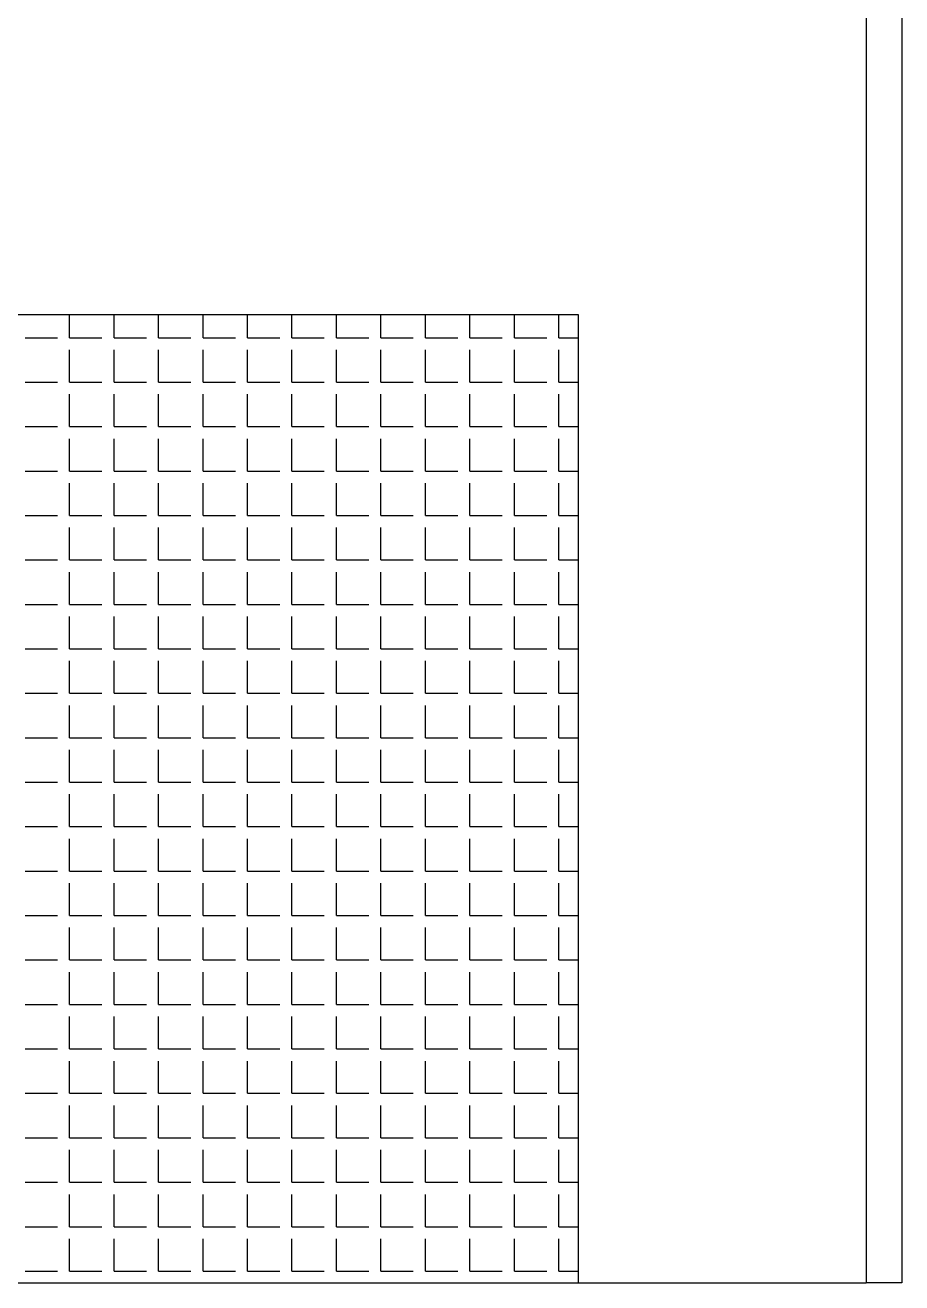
# Model space of a CAD drawing. Header units: inches. Extents: x -28656.4 to -28618.8, y 6618.7 to 6635.3.
# Drawn here: x -28624.2 to -28618.78, y 6619.18 to 6626.96 of the extents above; entities that cross this region are included whole.
import ezdxf

# ---------------------------------------------------------------- set-up
doc = ezdxf.new("R2010")
doc.units = ezdxf.units.IN
doc.header["$MEASUREMENT"] = 0
doc.layers.add('freecads.com', color=7, linetype='Continuous')

msp = doc.modelspace()

# ---------------------------------------------------------------- linework, layer by layer
at = {"layer": 'freecads.com'}
for p, q in [((-28618.7787, 6635.2697), (-28618.7787, 6619.1774)), ((-28618.9987, 6627.12), (-28618.9987, 6619.1774)), ((-28635.5587, 6625.1691), (-28620.7809, 6625.1691)), ((-28620.7809, 6625.1691), (-28620.7809, 6619.1774)), ((-28635.5587, 6619.1774), (-28618.9987, 6619.1774)), ((-28618.7787, 6619.1774), (-28618.9987, 6619.1774))]:
    msp.add_line(p, q, dxfattribs=at)
at = {"layer": 'freecads.com', "linetype": 'Continuous'}
for p, q in [((-28623.925, 6625.025), (-28623.925, 6625.1691)), ((-28623.65, 6625.025), (-28623.65, 6625.1691)), ((-28623.375, 6625.025), (-28623.375, 6625.1691)), ((-28623.1, 6625.025), (-28623.1, 6625.1691)), ((-28622.825, 6625.025), (-28622.825, 6625.1691)), ((-28622.55, 6625.025), (-28622.55, 6625.1691)), ((-28622.275, 6625.025), (-28622.275, 6625.1691)), ((-28622, 6625.025), (-28622, 6625.1691)), ((-28621.725, 6625.025), (-28621.725, 6625.1691)), ((-28621.45, 6625.025), (-28621.45, 6625.1691)), ((-28621.175, 6625.025), (-28621.175, 6625.1691)), ((-28620.9, 6625.025), (-28620.9, 6625.1691)), ((-28624.2, 6625.025), (-28624, 6625.025)), ((-28623.925, 6625.025), (-28623.725, 6625.025)), ((-28623.925, 6624.75), (-28623.925, 6624.95)), ((-28623.65, 6625.025), (-28623.45, 6625.025)), ((-28623.65, 6624.75), (-28623.65, 6624.95)), ((-28623.375, 6625.025), (-28623.175, 6625.025)), ((-28623.375, 6624.75), (-28623.375, 6624.95)), ((-28623.1, 6625.025), (-28622.9, 6625.025)), ((-28623.1, 6624.75), (-28623.1, 6624.95)), ((-28622.825, 6625.025), (-28622.625, 6625.025)), ((-28622.825, 6624.75), (-28622.825, 6624.95)), ((-28622.55, 6625.025), (-28622.35, 6625.025)), ((-28622.55, 6624.75), (-28622.55, 6624.95)), ((-28622.275, 6625.025), (-28622.075, 6625.025)), ((-28622.275, 6624.75), (-28622.275, 6624.95)), ((-28622, 6625.025), (-28621.8, 6625.025)), ((-28622, 6624.75), (-28622, 6624.95)), ((-28621.725, 6625.025), (-28621.525, 6625.025)), ((-28621.725, 6624.75), (-28621.725, 6624.95)), ((-28621.45, 6625.025), (-28621.25, 6625.025)), ((-28621.45, 6624.75), (-28621.45, 6624.95)), ((-28621.175, 6625.025), (-28620.975, 6625.025)), ((-28621.175, 6624.75), (-28621.175, 6624.95)), ((-28620.9, 6625.025), (-28620.7809, 6625.025)), ((-28620.9, 6624.75), (-28620.9, 6624.95)), ((-28624.2, 6624.75), (-28624, 6624.75)), ((-28623.925, 6624.75), (-28623.725, 6624.75)), ((-28623.65, 6624.75), (-28623.45, 6624.75)), ((-28623.375, 6624.75), (-28623.175, 6624.75)), ((-28623.1, 6624.75), (-28622.9, 6624.75)), ((-28622.825, 6624.75), (-28622.625, 6624.75)), ((-28622.55, 6624.75), (-28622.35, 6624.75)), ((-28622.275, 6624.75), (-28622.075, 6624.75)), ((-28622, 6624.75), (-28621.8, 6624.75)), ((-28621.725, 6624.75), (-28621.525, 6624.75)), ((-28621.45, 6624.75), (-28621.25, 6624.75)), ((-28621.175, 6624.75), (-28620.975, 6624.75)), ((-28620.9, 6624.75), (-28620.7809, 6624.75)), ((-28623.925, 6624.475), (-28623.925, 6624.675)), ((-28623.65, 6624.475), (-28623.65, 6624.675)), ((-28623.375, 6624.475), (-28623.375, 6624.675)), ((-28623.1, 6624.475), (-28623.1, 6624.675)), ((-28622.825, 6624.475), (-28622.825, 6624.675)), ((-28622.55, 6624.475), (-28622.55, 6624.675)), ((-28622.275, 6624.475), (-28622.275, 6624.675)), ((-28622, 6624.475), (-28622, 6624.675)), ((-28621.725, 6624.475), (-28621.725, 6624.675)), ((-28621.45, 6624.475), (-28621.45, 6624.675)), ((-28621.175, 6624.475), (-28621.175, 6624.675)), ((-28620.9, 6624.475), (-28620.9, 6624.675)), ((-28624.2, 6624.475), (-28624, 6624.475)), ((-28623.925, 6624.475), (-28623.725, 6624.475)), ((-28623.65, 6624.475), (-28623.45, 6624.475)), ((-28623.375, 6624.475), (-28623.175, 6624.475)), ((-28623.1, 6624.475), (-28622.9, 6624.475)), ((-28622.825, 6624.475), (-28622.625, 6624.475)), ((-28622.55, 6624.475), (-28622.35, 6624.475)), ((-28622.275, 6624.475), (-28622.075, 6624.475)), ((-28622, 6624.475), (-28621.8, 6624.475)), ((-28621.725, 6624.475), (-28621.525, 6624.475)), ((-28621.45, 6624.475), (-28621.25, 6624.475)), ((-28621.175, 6624.475), (-28620.975, 6624.475)), ((-28620.9, 6624.475), (-28620.7809, 6624.475)), ((-28623.925, 6624.2), (-28623.925, 6624.4)), ((-28623.65, 6624.2), (-28623.65, 6624.4)), ((-28623.375, 6624.2), (-28623.375, 6624.4)), ((-28623.1, 6624.2), (-28623.1, 6624.4)), ((-28622.825, 6624.2), (-28622.825, 6624.4)), ((-28622.55, 6624.2), (-28622.55, 6624.4)), ((-28622.275, 6624.2), (-28622.275, 6624.4)), ((-28622, 6624.2), (-28622, 6624.4)), ((-28621.725, 6624.2), (-28621.725, 6624.4)), ((-28621.45, 6624.2), (-28621.45, 6624.4)), ((-28621.175, 6624.2), (-28621.175, 6624.4)), ((-28620.9, 6624.2), (-28620.9, 6624.4)), ((-28624.2, 6624.2), (-28624, 6624.2)), ((-28623.925, 6624.2), (-28623.725, 6624.2)), ((-28623.65, 6624.2), (-28623.45, 6624.2)), ((-28623.375, 6624.2), (-28623.175, 6624.2)), ((-28623.1, 6624.2), (-28622.9, 6624.2)), ((-28622.825, 6624.2), (-28622.625, 6624.2)), ((-28622.55, 6624.2), (-28622.35, 6624.2)), ((-28622.275, 6624.2), (-28622.075, 6624.2)), ((-28622, 6624.2), (-28621.8, 6624.2)), ((-28621.725, 6624.2), (-28621.525, 6624.2)), ((-28621.45, 6624.2), (-28621.25, 6624.2)), ((-28621.175, 6624.2), (-28620.975, 6624.2)), ((-28620.9, 6624.2), (-28620.7809, 6624.2)), ((-28623.925, 6623.925), (-28623.925, 6624.125)), ((-28623.65, 6623.925), (-28623.65, 6624.125)), ((-28623.375, 6623.925), (-28623.375, 6624.125)), ((-28623.1, 6623.925), (-28623.1, 6624.125)), ((-28622.825, 6623.925), (-28622.825, 6624.125)), ((-28622.55, 6623.925), (-28622.55, 6624.125)), ((-28622.275, 6623.925), (-28622.275, 6624.125)), ((-28622, 6623.925), (-28622, 6624.125)), ((-28621.725, 6623.925), (-28621.725, 6624.125)), ((-28621.45, 6623.925), (-28621.45, 6624.125)), ((-28621.175, 6623.925), (-28621.175, 6624.125)), ((-28620.9, 6623.925), (-28620.9, 6624.125)), ((-28624.2, 6623.925), (-28624, 6623.925)), ((-28623.925, 6623.925), (-28623.725, 6623.925)), ((-28623.65, 6623.925), (-28623.45, 6623.925)), ((-28623.375, 6623.925), (-28623.175, 6623.925)), ((-28623.1, 6623.925), (-28622.9, 6623.925)), ((-28622.825, 6623.925), (-28622.625, 6623.925)), ((-28622.55, 6623.925), (-28622.35, 6623.925)), ((-28622.275, 6623.925), (-28622.075, 6623.925)), ((-28622, 6623.925), (-28621.8, 6623.925)), ((-28621.725, 6623.925), (-28621.525, 6623.925)), ((-28621.45, 6623.925), (-28621.25, 6623.925)), ((-28621.175, 6623.925), (-28620.975, 6623.925)), ((-28620.9, 6623.925), (-28620.7809, 6623.925)), ((-28623.925, 6623.65), (-28623.925, 6623.85)), ((-28623.65, 6623.65), (-28623.65, 6623.85)), ((-28623.375, 6623.65), (-28623.375, 6623.85)), ((-28623.1, 6623.65), (-28623.1, 6623.85)), ((-28622.825, 6623.65), (-28622.825, 6623.85)), ((-28622.55, 6623.65), (-28622.55, 6623.85)), ((-28622.275, 6623.65), (-28622.275, 6623.85)), ((-28622, 6623.65), (-28622, 6623.85)), ((-28621.725, 6623.65), (-28621.725, 6623.85)), ((-28621.45, 6623.65), (-28621.45, 6623.85)), ((-28621.175, 6623.65), (-28621.175, 6623.85)), ((-28620.9, 6623.65), (-28620.9, 6623.85)), ((-28624.2, 6623.65), (-28624, 6623.65)), ((-28623.925, 6623.65), (-28623.725, 6623.65)), ((-28623.65, 6623.65), (-28623.45, 6623.65)), ((-28623.375, 6623.65), (-28623.175, 6623.65)), ((-28623.1, 6623.65), (-28622.9, 6623.65)), ((-28622.825, 6623.65), (-28622.625, 6623.65)), ((-28622.55, 6623.65), (-28622.35, 6623.65)), ((-28622.275, 6623.65), (-28622.075, 6623.65)), ((-28622, 6623.65), (-28621.8, 6623.65)), ((-28621.725, 6623.65), (-28621.525, 6623.65)), ((-28621.45, 6623.65), (-28621.25, 6623.65)), ((-28621.175, 6623.65), (-28620.975, 6623.65)), ((-28620.9, 6623.65), (-28620.7809, 6623.65)), ((-28623.925, 6623.375), (-28623.925, 6623.575)), ((-28623.65, 6623.375), (-28623.65, 6623.575)), ((-28623.375, 6623.375), (-28623.375, 6623.575)), ((-28623.1, 6623.375), (-28623.1, 6623.575)), ((-28622.825, 6623.375), (-28622.825, 6623.575)), ((-28622.55, 6623.375), (-28622.55, 6623.575)), ((-28622.275, 6623.375), (-28622.275, 6623.575)), ((-28622, 6623.375), (-28622, 6623.575)), ((-28621.725, 6623.375), (-28621.725, 6623.575)), ((-28621.45, 6623.375), (-28621.45, 6623.575)), ((-28621.175, 6623.375), (-28621.175, 6623.575)), ((-28620.9, 6623.375), (-28620.9, 6623.575)), ((-28624.2, 6623.375), (-28624, 6623.375)), ((-28623.925, 6623.375), (-28623.725, 6623.375)), ((-28623.65, 6623.375), (-28623.45, 6623.375)), ((-28623.375, 6623.375), (-28623.175, 6623.375)), ((-28623.1, 6623.375), (-28622.9, 6623.375)), ((-28622.825, 6623.375), (-28622.625, 6623.375)), ((-28622.55, 6623.375), (-28622.35, 6623.375)), ((-28622.275, 6623.375), (-28622.075, 6623.375)), ((-28622, 6623.375), (-28621.8, 6623.375)), ((-28621.725, 6623.375), (-28621.525, 6623.375)), ((-28621.45, 6623.375), (-28621.25, 6623.375)), ((-28621.175, 6623.375), (-28620.975, 6623.375)), ((-28620.9, 6623.375), (-28620.7809, 6623.375)), ((-28623.925, 6623.1), (-28623.925, 6623.3)), ((-28623.65, 6623.1), (-28623.65, 6623.3)), ((-28623.375, 6623.1), (-28623.375, 6623.3)), ((-28623.1, 6623.1), (-28623.1, 6623.3)), ((-28622.825, 6623.1), (-28622.825, 6623.3)), ((-28622.55, 6623.1), (-28622.55, 6623.3)), ((-28622.275, 6623.1), (-28622.275, 6623.3)), ((-28622, 6623.1), (-28622, 6623.3)), ((-28621.725, 6623.1), (-28621.725, 6623.3)), ((-28621.45, 6623.1), (-28621.45, 6623.3)), ((-28621.175, 6623.1), (-28621.175, 6623.3)), ((-28620.9, 6623.1), (-28620.9, 6623.3)), ((-28624.2, 6623.1), (-28624, 6623.1)), ((-28623.925, 6623.1), (-28623.725, 6623.1)), ((-28623.65, 6623.1), (-28623.45, 6623.1)), ((-28623.375, 6623.1), (-28623.175, 6623.1)), ((-28623.1, 6623.1), (-28622.9, 6623.1)), ((-28622.825, 6623.1), (-28622.625, 6623.1)), ((-28622.55, 6623.1), (-28622.35, 6623.1)), ((-28622.275, 6623.1), (-28622.075, 6623.1)), ((-28622, 6623.1), (-28621.8, 6623.1)), ((-28621.725, 6623.1), (-28621.525, 6623.1)), ((-28621.45, 6623.1), (-28621.25, 6623.1)), ((-28621.175, 6623.1), (-28620.975, 6623.1)), ((-28620.9, 6623.1), (-28620.7809, 6623.1)), ((-28623.925, 6622.825), (-28623.925, 6623.025)), ((-28623.65, 6622.825), (-28623.65, 6623.025)), ((-28623.375, 6622.825), (-28623.375, 6623.025)), ((-28623.1, 6622.825), (-28623.1, 6623.025)), ((-28622.825, 6622.825), (-28622.825, 6623.025)), ((-28622.55, 6622.825), (-28622.55, 6623.025)), ((-28622.275, 6622.825), (-28622.275, 6623.025)), ((-28622, 6622.825), (-28622, 6623.025)), ((-28621.725, 6622.825), (-28621.725, 6623.025)), ((-28621.45, 6622.825), (-28621.45, 6623.025)), ((-28621.175, 6622.825), (-28621.175, 6623.025)), ((-28620.9, 6622.825), (-28620.9, 6623.025)), ((-28624.2, 6622.825), (-28624, 6622.825)), ((-28623.925, 6622.825), (-28623.725, 6622.825)), ((-28623.65, 6622.825), (-28623.45, 6622.825)), ((-28623.375, 6622.825), (-28623.175, 6622.825)), ((-28623.1, 6622.825), (-28622.9, 6622.825)), ((-28622.825, 6622.825), (-28622.625, 6622.825)), ((-28622.55, 6622.825), (-28622.35, 6622.825)), ((-28622.275, 6622.825), (-28622.075, 6622.825)), ((-28622, 6622.825), (-28621.8, 6622.825)), ((-28621.725, 6622.825), (-28621.525, 6622.825)), ((-28621.45, 6622.825), (-28621.25, 6622.825)), ((-28621.175, 6622.825), (-28620.975, 6622.825)), ((-28620.9, 6622.825), (-28620.7809, 6622.825)), ((-28623.925, 6622.55), (-28623.925, 6622.75)), ((-28623.65, 6622.55), (-28623.65, 6622.75)), ((-28623.375, 6622.55), (-28623.375, 6622.75)), ((-28623.1, 6622.55), (-28623.1, 6622.75)), ((-28622.825, 6622.55), (-28622.825, 6622.75)), ((-28622.55, 6622.55), (-28622.55, 6622.75)), ((-28622.275, 6622.55), (-28622.275, 6622.75)), ((-28622, 6622.55), (-28622, 6622.75)), ((-28621.725, 6622.55), (-28621.725, 6622.75)), ((-28621.45, 6622.55), (-28621.45, 6622.75)), ((-28621.175, 6622.55), (-28621.175, 6622.75)), ((-28620.9, 6622.55), (-28620.9, 6622.75)), ((-28624.2, 6622.55), (-28624, 6622.55)), ((-28623.925, 6622.55), (-28623.725, 6622.55)), ((-28623.65, 6622.55), (-28623.45, 6622.55)), ((-28623.375, 6622.55), (-28623.175, 6622.55)), ((-28623.1, 6622.55), (-28622.9, 6622.55)), ((-28622.825, 6622.55), (-28622.625, 6622.55)), ((-28622.55, 6622.55), (-28622.35, 6622.55)), ((-28622.275, 6622.55), (-28622.075, 6622.55)), ((-28622, 6622.55), (-28621.8, 6622.55)), ((-28621.725, 6622.55), (-28621.525, 6622.55)), ((-28621.45, 6622.55), (-28621.25, 6622.55)), ((-28621.175, 6622.55), (-28620.975, 6622.55)), ((-28620.9, 6622.55), (-28620.7809, 6622.55)), ((-28623.925, 6622.275), (-28623.925, 6622.475)), ((-28623.65, 6622.275), (-28623.65, 6622.475)), ((-28623.375, 6622.275), (-28623.375, 6622.475)), ((-28623.1, 6622.275), (-28623.1, 6622.475)), ((-28622.825, 6622.275), (-28622.825, 6622.475)), ((-28622.55, 6622.275), (-28622.55, 6622.475)), ((-28622.275, 6622.275), (-28622.275, 6622.475)), ((-28622, 6622.275), (-28622, 6622.475)), ((-28621.725, 6622.275), (-28621.725, 6622.475)), ((-28621.45, 6622.275), (-28621.45, 6622.475)), ((-28621.175, 6622.275), (-28621.175, 6622.475)), ((-28620.9, 6622.275), (-28620.9, 6622.475)), ((-28624.2, 6622.275), (-28624, 6622.275)), ((-28623.925, 6622.275), (-28623.725, 6622.275)), ((-28623.65, 6622.275), (-28623.45, 6622.275)), ((-28623.375, 6622.275), (-28623.175, 6622.275)), ((-28623.1, 6622.275), (-28622.9, 6622.275)), ((-28622.825, 6622.275), (-28622.625, 6622.275)), ((-28622.55, 6622.275), (-28622.35, 6622.275)), ((-28622.275, 6622.275), (-28622.075, 6622.275)), ((-28622, 6622.275), (-28621.8, 6622.275)), ((-28621.725, 6622.275), (-28621.525, 6622.275)), ((-28621.45, 6622.275), (-28621.25, 6622.275)), ((-28621.175, 6622.275), (-28620.975, 6622.275)), ((-28620.9, 6622.275), (-28620.7809, 6622.275)), ((-28623.925, 6622), (-28623.925, 6622.2)), ((-28623.65, 6622), (-28623.65, 6622.2)), ((-28623.375, 6622), (-28623.375, 6622.2)), ((-28623.1, 6622), (-28623.1, 6622.2)), ((-28622.825, 6622), (-28622.825, 6622.2)), ((-28622.55, 6622), (-28622.55, 6622.2)), ((-28622.275, 6622), (-28622.275, 6622.2)), ((-28622, 6622), (-28622, 6622.2)), ((-28621.725, 6622), (-28621.725, 6622.2)), ((-28621.45, 6622), (-28621.45, 6622.2)), ((-28621.175, 6622), (-28621.175, 6622.2)), ((-28620.9, 6622), (-28620.9, 6622.2)), ((-28624.2, 6622), (-28624, 6622)), ((-28623.925, 6622), (-28623.725, 6622)), ((-28623.65, 6622), (-28623.45, 6622)), ((-28623.375, 6622), (-28623.175, 6622)), ((-28623.1, 6622), (-28622.9, 6622)), ((-28622.825, 6622), (-28622.625, 6622)), ((-28622.55, 6622), (-28622.35, 6622)), ((-28622.275, 6622), (-28622.075, 6622)), ((-28622, 6622), (-28621.8, 6622)), ((-28621.725, 6622), (-28621.525, 6622)), ((-28621.45, 6622), (-28621.25, 6622)), ((-28621.175, 6622), (-28620.975, 6622)), ((-28620.9, 6622), (-28620.7809, 6622)), ((-28623.925, 6621.725), (-28623.925, 6621.925)), ((-28623.65, 6621.725), (-28623.65, 6621.925)), ((-28623.375, 6621.725), (-28623.375, 6621.925)), ((-28623.1, 6621.725), (-28623.1, 6621.925)), ((-28622.825, 6621.725), (-28622.825, 6621.925)), ((-28622.55, 6621.725), (-28622.55, 6621.925)), ((-28622.275, 6621.725), (-28622.275, 6621.925)), ((-28622, 6621.725), (-28622, 6621.925)), ((-28621.725, 6621.725), (-28621.725, 6621.925)), ((-28621.45, 6621.725), (-28621.45, 6621.925)), ((-28621.175, 6621.725), (-28621.175, 6621.925)), ((-28620.9, 6621.725), (-28620.9, 6621.925)), ((-28624.2, 6621.725), (-28624, 6621.725)), ((-28623.925, 6621.725), (-28623.725, 6621.725)), ((-28623.65, 6621.725), (-28623.45, 6621.725)), ((-28623.375, 6621.725), (-28623.175, 6621.725)), ((-28623.1, 6621.725), (-28622.9, 6621.725)), ((-28622.825, 6621.725), (-28622.625, 6621.725)), ((-28622.55, 6621.725), (-28622.35, 6621.725)), ((-28622.275, 6621.725), (-28622.075, 6621.725)), ((-28622, 6621.725), (-28621.8, 6621.725)), ((-28621.725, 6621.725), (-28621.525, 6621.725)), ((-28621.45, 6621.725), (-28621.25, 6621.725)), ((-28621.175, 6621.725), (-28620.975, 6621.725)), ((-28620.9, 6621.725), (-28620.7809, 6621.725)), ((-28623.925, 6621.45), (-28623.925, 6621.65)), ((-28623.65, 6621.45), (-28623.65, 6621.65)), ((-28623.375, 6621.45), (-28623.375, 6621.65)), ((-28623.1, 6621.45), (-28623.1, 6621.65)), ((-28622.825, 6621.45), (-28622.825, 6621.65)), ((-28622.55, 6621.45), (-28622.55, 6621.65)), ((-28622.275, 6621.45), (-28622.275, 6621.65)), ((-28622, 6621.45), (-28622, 6621.65)), ((-28621.725, 6621.45), (-28621.725, 6621.65)), ((-28621.45, 6621.45), (-28621.45, 6621.65)), ((-28621.175, 6621.45), (-28621.175, 6621.65)), ((-28620.9, 6621.45), (-28620.9, 6621.65)), ((-28624.2, 6621.45), (-28624, 6621.45)), ((-28623.925, 6621.45), (-28623.725, 6621.45)), ((-28623.65, 6621.45), (-28623.45, 6621.45)), ((-28623.375, 6621.45), (-28623.175, 6621.45)), ((-28623.1, 6621.45), (-28622.9, 6621.45)), ((-28622.825, 6621.45), (-28622.625, 6621.45)), ((-28622.55, 6621.45), (-28622.35, 6621.45)), ((-28622.275, 6621.45), (-28622.075, 6621.45)), ((-28622, 6621.45), (-28621.8, 6621.45)), ((-28621.725, 6621.45), (-28621.525, 6621.45)), ((-28621.45, 6621.45), (-28621.25, 6621.45)), ((-28621.175, 6621.45), (-28620.975, 6621.45)), ((-28620.9, 6621.45), (-28620.7809, 6621.45)), ((-28623.925, 6621.175), (-28623.925, 6621.375)), ((-28623.65, 6621.175), (-28623.65, 6621.375)), ((-28623.375, 6621.175), (-28623.375, 6621.375)), ((-28623.1, 6621.175), (-28623.1, 6621.375)), ((-28622.825, 6621.175), (-28622.825, 6621.375)), ((-28622.55, 6621.175), (-28622.55, 6621.375)), ((-28622.275, 6621.175), (-28622.275, 6621.375)), ((-28622, 6621.175), (-28622, 6621.375)), ((-28621.725, 6621.175), (-28621.725, 6621.375)), ((-28621.45, 6621.175), (-28621.45, 6621.375)), ((-28621.175, 6621.175), (-28621.175, 6621.375)), ((-28620.9, 6621.175), (-28620.9, 6621.375)), ((-28624.2, 6621.175), (-28624, 6621.175)), ((-28623.925, 6621.175), (-28623.725, 6621.175)), ((-28623.65, 6621.175), (-28623.45, 6621.175)), ((-28623.375, 6621.175), (-28623.175, 6621.175)), ((-28623.1, 6621.175), (-28622.9, 6621.175)), ((-28622.825, 6621.175), (-28622.625, 6621.175)), ((-28622.55, 6621.175), (-28622.35, 6621.175)), ((-28622.275, 6621.175), (-28622.075, 6621.175)), ((-28622, 6621.175), (-28621.8, 6621.175)), ((-28621.725, 6621.175), (-28621.525, 6621.175)), ((-28621.45, 6621.175), (-28621.25, 6621.175)), ((-28621.175, 6621.175), (-28620.975, 6621.175)), ((-28620.9, 6621.175), (-28620.7809, 6621.175)), ((-28623.925, 6620.9), (-28623.925, 6621.1)), ((-28623.65, 6620.9), (-28623.65, 6621.1)), ((-28623.375, 6620.9), (-28623.375, 6621.1)), ((-28623.1, 6620.9), (-28623.1, 6621.1)), ((-28622.825, 6620.9), (-28622.825, 6621.1)), ((-28622.55, 6620.9), (-28622.55, 6621.1)), ((-28622.275, 6620.9), (-28622.275, 6621.1)), ((-28622, 6620.9), (-28622, 6621.1)), ((-28621.725, 6620.9), (-28621.725, 6621.1)), ((-28621.45, 6620.9), (-28621.45, 6621.1)), ((-28621.175, 6620.9), (-28621.175, 6621.1)), ((-28620.9, 6620.9), (-28620.9, 6621.1)), ((-28624.2, 6620.9), (-28624, 6620.9)), ((-28623.925, 6620.9), (-28623.725, 6620.9)), ((-28623.925, 6620.625), (-28623.925, 6620.825)), ((-28623.65, 6620.9), (-28623.45, 6620.9)), ((-28623.65, 6620.625), (-28623.65, 6620.825)), ((-28623.375, 6620.9), (-28623.175, 6620.9)), ((-28623.375, 6620.625), (-28623.375, 6620.825)), ((-28623.1, 6620.9), (-28622.9, 6620.9)), ((-28623.1, 6620.625), (-28623.1, 6620.825)), ((-28622.825, 6620.9), (-28622.625, 6620.9)), ((-28622.825, 6620.625), (-28622.825, 6620.825)), ((-28622.55, 6620.9), (-28622.35, 6620.9)), ((-28622.55, 6620.625), (-28622.55, 6620.825)), ((-28622.275, 6620.9), (-28622.075, 6620.9)), ((-28622.275, 6620.625), (-28622.275, 6620.825)), ((-28622, 6620.9), (-28621.8, 6620.9)), ((-28622, 6620.625), (-28622, 6620.825)), ((-28621.725, 6620.9), (-28621.525, 6620.9)), ((-28621.725, 6620.625), (-28621.725, 6620.825)), ((-28621.45, 6620.9), (-28621.25, 6620.9)), ((-28621.45, 6620.625), (-28621.45, 6620.825)), ((-28621.175, 6620.9), (-28620.975, 6620.9)), ((-28621.175, 6620.625), (-28621.175, 6620.825)), ((-28620.9, 6620.9), (-28620.7809, 6620.9)), ((-28620.9, 6620.625), (-28620.9, 6620.825)), ((-28624.2, 6620.625), (-28624, 6620.625)), ((-28623.925, 6620.625), (-28623.725, 6620.625)), ((-28623.65, 6620.625), (-28623.45, 6620.625)), ((-28623.375, 6620.625), (-28623.175, 6620.625)), ((-28623.1, 6620.625), (-28622.9, 6620.625)), ((-28622.825, 6620.625), (-28622.625, 6620.625)), ((-28622.55, 6620.625), (-28622.35, 6620.625)), ((-28622.275, 6620.625), (-28622.075, 6620.625)), ((-28622, 6620.625), (-28621.8, 6620.625)), ((-28621.725, 6620.625), (-28621.525, 6620.625)), ((-28621.45, 6620.625), (-28621.25, 6620.625)), ((-28621.175, 6620.625), (-28620.975, 6620.625)), ((-28620.9, 6620.625), (-28620.7809, 6620.625)), ((-28623.925, 6620.35), (-28623.925, 6620.55)), ((-28623.65, 6620.35), (-28623.65, 6620.55)), ((-28623.375, 6620.35), (-28623.375, 6620.55)), ((-28623.1, 6620.35), (-28623.1, 6620.55)), ((-28622.825, 6620.35), (-28622.825, 6620.55)), ((-28622.55, 6620.35), (-28622.55, 6620.55)), ((-28622.275, 6620.35), (-28622.275, 6620.55)), ((-28622, 6620.35), (-28622, 6620.55)), ((-28621.725, 6620.35), (-28621.725, 6620.55)), ((-28621.45, 6620.35), (-28621.45, 6620.55)), ((-28621.175, 6620.35), (-28621.175, 6620.55)), ((-28620.9, 6620.35), (-28620.9, 6620.55)), ((-28624.2, 6620.35), (-28624, 6620.35)), ((-28623.925, 6620.35), (-28623.725, 6620.35)), ((-28623.65, 6620.35), (-28623.45, 6620.35)), ((-28623.375, 6620.35), (-28623.175, 6620.35)), ((-28623.1, 6620.35), (-28622.9, 6620.35)), ((-28622.825, 6620.35), (-28622.625, 6620.35)), ((-28622.55, 6620.35), (-28622.35, 6620.35)), ((-28622.275, 6620.35), (-28622.075, 6620.35)), ((-28622, 6620.35), (-28621.8, 6620.35)), ((-28621.725, 6620.35), (-28621.525, 6620.35)), ((-28621.45, 6620.35), (-28621.25, 6620.35)), ((-28621.175, 6620.35), (-28620.975, 6620.35)), ((-28620.9, 6620.35), (-28620.7809, 6620.35)), ((-28623.925, 6620.075), (-28623.925, 6620.275)), ((-28623.65, 6620.075), (-28623.65, 6620.275)), ((-28623.375, 6620.075), (-28623.375, 6620.275)), ((-28623.1, 6620.075), (-28623.1, 6620.275)), ((-28622.825, 6620.075), (-28622.825, 6620.275)), ((-28622.55, 6620.075), (-28622.55, 6620.275)), ((-28622.275, 6620.075), (-28622.275, 6620.275)), ((-28622, 6620.075), (-28622, 6620.275)), ((-28621.725, 6620.075), (-28621.725, 6620.275)), ((-28621.45, 6620.075), (-28621.45, 6620.275)), ((-28621.175, 6620.075), (-28621.175, 6620.275)), ((-28620.9, 6620.075), (-28620.9, 6620.275)), ((-28624.2, 6620.075), (-28624, 6620.075)), ((-28623.925, 6620.075), (-28623.725, 6620.075)), ((-28623.65, 6620.075), (-28623.45, 6620.075)), ((-28623.375, 6620.075), (-28623.175, 6620.075)), ((-28623.1, 6620.075), (-28622.9, 6620.075)), ((-28622.825, 6620.075), (-28622.625, 6620.075)), ((-28622.55, 6620.075), (-28622.35, 6620.075)), ((-28622.275, 6620.075), (-28622.075, 6620.075)), ((-28622, 6620.075), (-28621.8, 6620.075)), ((-28621.725, 6620.075), (-28621.525, 6620.075)), ((-28621.45, 6620.075), (-28621.25, 6620.075)), ((-28621.175, 6620.075), (-28620.975, 6620.075)), ((-28620.9, 6620.075), (-28620.7809, 6620.075)), ((-28623.925, 6619.8), (-28623.925, 6620)), ((-28623.65, 6619.8), (-28623.65, 6620)), ((-28623.375, 6619.8), (-28623.375, 6620)), ((-28623.1, 6619.8), (-28623.1, 6620)), ((-28622.825, 6619.8), (-28622.825, 6620)), ((-28622.55, 6619.8), (-28622.55, 6620)), ((-28622.275, 6619.8), (-28622.275, 6620)), ((-28622, 6619.8), (-28622, 6620)), ((-28621.725, 6619.8), (-28621.725, 6620)), ((-28621.45, 6619.8), (-28621.45, 6620)), ((-28621.175, 6619.8), (-28621.175, 6620)), ((-28620.9, 6619.8), (-28620.9, 6620)), ((-28624.2, 6619.8), (-28624, 6619.8)), ((-28623.925, 6619.8), (-28623.725, 6619.8)), ((-28623.65, 6619.8), (-28623.45, 6619.8)), ((-28623.375, 6619.8), (-28623.175, 6619.8)), ((-28623.1, 6619.8), (-28622.9, 6619.8)), ((-28622.825, 6619.8), (-28622.625, 6619.8)), ((-28622.55, 6619.8), (-28622.35, 6619.8)), ((-28622.275, 6619.8), (-28622.075, 6619.8)), ((-28622, 6619.8), (-28621.8, 6619.8)), ((-28621.725, 6619.8), (-28621.525, 6619.8)), ((-28621.45, 6619.8), (-28621.25, 6619.8)), ((-28621.175, 6619.8), (-28620.975, 6619.8)), ((-28620.9, 6619.8), (-28620.7809, 6619.8)), ((-28623.925, 6619.525), (-28623.925, 6619.725)), ((-28623.65, 6619.525), (-28623.65, 6619.725)), ((-28623.375, 6619.525), (-28623.375, 6619.725)), ((-28623.1, 6619.525), (-28623.1, 6619.725)), ((-28622.825, 6619.525), (-28622.825, 6619.725)), ((-28622.55, 6619.525), (-28622.55, 6619.725)), ((-28622.275, 6619.525), (-28622.275, 6619.725)), ((-28622, 6619.525), (-28622, 6619.725)), ((-28621.725, 6619.525), (-28621.725, 6619.725)), ((-28621.45, 6619.525), (-28621.45, 6619.725)), ((-28621.175, 6619.525), (-28621.175, 6619.725)), ((-28620.9, 6619.525), (-28620.9, 6619.725)), ((-28624.2, 6619.525), (-28624, 6619.525)), ((-28623.925, 6619.525), (-28623.725, 6619.525)), ((-28623.65, 6619.525), (-28623.45, 6619.525)), ((-28623.375, 6619.525), (-28623.175, 6619.525)), ((-28623.1, 6619.525), (-28622.9, 6619.525)), ((-28622.825, 6619.525), (-28622.625, 6619.525)), ((-28622.55, 6619.525), (-28622.35, 6619.525)), ((-28622.275, 6619.525), (-28622.075, 6619.525)), ((-28622, 6619.525), (-28621.8, 6619.525)), ((-28621.725, 6619.525), (-28621.525, 6619.525)), ((-28621.45, 6619.525), (-28621.25, 6619.525)), ((-28621.175, 6619.525), (-28620.975, 6619.525)), ((-28620.9, 6619.525), (-28620.7809, 6619.525)), ((-28623.925, 6619.25), (-28623.925, 6619.45)), ((-28623.65, 6619.25), (-28623.65, 6619.45)), ((-28623.375, 6619.25), (-28623.375, 6619.45)), ((-28623.1, 6619.25), (-28623.1, 6619.45)), ((-28622.825, 6619.25), (-28622.825, 6619.45)), ((-28622.55, 6619.25), (-28622.55, 6619.45)), ((-28622.275, 6619.25), (-28622.275, 6619.45)), ((-28622, 6619.25), (-28622, 6619.45)), ((-28621.725, 6619.25), (-28621.725, 6619.45)), ((-28621.45, 6619.25), (-28621.45, 6619.45)), ((-28621.175, 6619.25), (-28621.175, 6619.45)), ((-28620.9, 6619.25), (-28620.9, 6619.45)), ((-28624.2, 6619.25), (-28624, 6619.25)), ((-28623.925, 6619.25), (-28623.725, 6619.25)), ((-28623.65, 6619.25), (-28623.45, 6619.25)), ((-28623.375, 6619.25), (-28623.175, 6619.25)), ((-28623.1, 6619.25), (-28622.9, 6619.25)), ((-28622.825, 6619.25), (-28622.625, 6619.25)), ((-28622.55, 6619.25), (-28622.35, 6619.25)), ((-28622.275, 6619.25), (-28622.075, 6619.25)), ((-28622, 6619.25), (-28621.8, 6619.25)), ((-28621.725, 6619.25), (-28621.525, 6619.25)), ((-28621.45, 6619.25), (-28621.25, 6619.25)), ((-28621.175, 6619.25), (-28620.975, 6619.25)), ((-28620.9, 6619.25), (-28620.7809, 6619.25))]:
    msp.add_line(p, q, dxfattribs=at)

doc.saveas('drawing.dxf')
